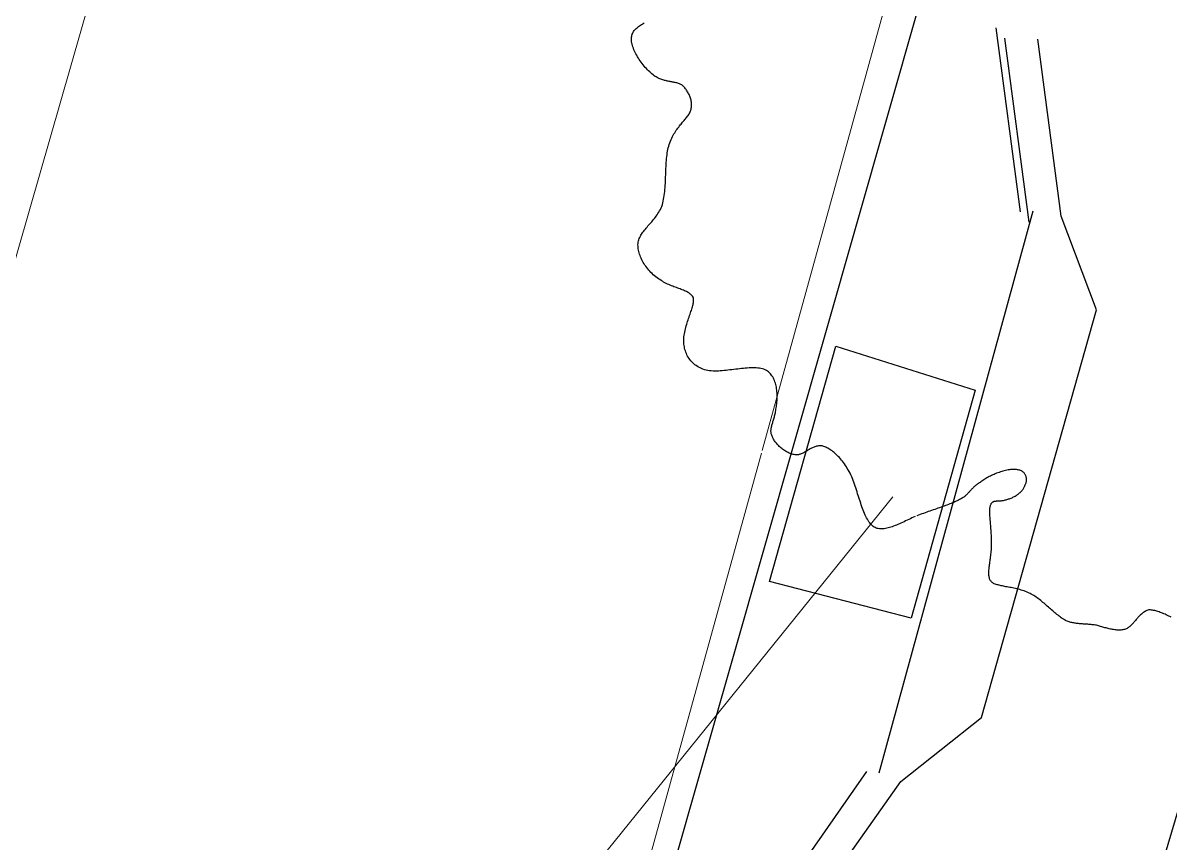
# Model space of a CAD drawing. Header units: metres. Extents: x 507649 to 508899, y 6966965 to 6967377.
# Drawn here: x 507936.905 to 507941.61, y 6967152.742 to 6967156.104 of the extents above; entities that cross this region are included whole.
import ezdxf

# ---------------------------------------------------------------- set-up
doc = ezdxf.new("R2010")
doc.units = ezdxf.units.M
doc.layers.add('A-FLOR', color=252, linetype='Continuous', lineweight=5)
doc.layers.add('D_UG_PIPES', color=252, linetype='EXIST_SWD', lineweight=0)
for name, color, linetype in [('C_TEXT_2.5', 7, 'Continuous'), ('mga2020DR_GRATE', 252, 'Continuous'), ('mga2020ROAD_KERB_BACK', 252, 'Continuous'), ('mga2020ROAD_KERB_INVERT', 252, 'Continuous'), ('mga2020ROAD_KERB_LIP', 252, 'Continuous'), ('mga2020ROAD_KERB_TOP', 252, 'Continuous'), ('mga2020STR_SURFACES', 252, 'Continuous'), ('mga2020VEG_TREE', 252, 'Continuous'), ('ROAD_KERB_INVERT', 252, 'Continuous')]:
    doc.layers.add(name, color=color, linetype=linetype)
doc.styles.get("Standard").update_dxf_attribs({"font": 'ARIALN.TTF'})
doc.linetypes.add('EXIST_SWD', pattern='A,5,-2.5,5,-2,["SWD",Standard,S=2.5,R=0,X=0,Y=-1.25],-8,5,-2.5,5,-2.5', length=37.5)

# ---------------------------------------------------------------- blocks, each defined once
blk = doc.blocks.new('BAC V TREE')
for p, q in [((-15.0315, 0.896), (-15.0102, 0.9135)), ((-15.0102, 0.9135), (-14.9879, 0.9305)), ((-14.9879, 0.9305), (-14.9648, 0.9469)), ((-14.9648, 0.9469), (-14.9409, 0.963)), ((-14.9409, 0.963), (-14.9162, 0.9786)), ((-14.9162, 0.9786), (-14.891, 0.994)), ((-14.891, 0.994), (-14.8653, 1.0092)), ((-14.8653, 1.0092), (-14.8391, 1.0242)), ((-15.1804, 0.5879), (-15.1797, 0.6177)), ((-15.1797, 0.6177), (-15.1767, 0.6462)), ((-15.1767, 0.6462), (-15.1719, 0.6745)), ((-15.1719, 0.6745), (-15.1651, 0.7015)), ((-15.1651, 0.7015), (-15.1565, 0.7272)), ((-15.1565, 0.7272), (-15.1461, 0.7517)), ((-15.1461, 0.7517), (-15.1341, 0.7752)), ((-15.1341, 0.7752), (-15.1204, 0.7975)), ((-15.1204, 0.7975), (-15.1053, 0.8189)), ((-15.1053, 0.8189), (-15.0887, 0.8394)), ((-15.0887, 0.8394), (-15.0708, 0.859)), ((-15.0708, 0.859), (-15.0517, 0.8779)), ((-15.0517, 0.8779), (-15.0315, 0.896)), ((-15.1789, 0.557), (-15.1804, 0.5879)), ((-15.1752, 0.525), (-15.1789, 0.557)), ((-15.1695, 0.4921), (-15.1752, 0.525)), ((-15.1618, 0.4584), (-15.1695, 0.4921)), ((-15.1522, 0.4239), (-15.1618, 0.4584)), ((-15.1408, 0.3888), (-15.1522, 0.4239)), ((-15.1277, 0.3531), (-15.1408, 0.3888)), ((-15.113, 0.3169), (-15.1277, 0.3531)), ((-15.0968, 0.2804), (-15.113, 0.3169)), ((-15.0791, 0.2437), (-15.0968, 0.2804)), ((-15.06, 0.2068), (-15.0791, 0.2437)), ((-15.0397, 0.1699), (-15.06, 0.2068)), ((-15.0181, 0.133), (-15.0397, 0.1699)), ((-14.9955, 0.0962), (-15.0181, 0.133)), ((-14.9718, 0.0598), (-14.9955, 0.0962)), ((-14.9472, 0.0236), (-14.9718, 0.0598)), ((-14.9217, -0.0121), (-14.9472, 0.0236)), ((-14.8954, -0.0472), (-14.9217, -0.0121)), ((-14.8685, -0.0817), (-14.8954, -0.0472)), ((-14.841, -0.1154), (-14.8685, -0.0817)), ((-14.8129, -0.1483), (-14.841, -0.1154)), ((-14.7845, -0.1802), (-14.8129, -0.1483)), ((-14.7557, -0.2111), (-14.7845, -0.1802)), ((-14.7266, -0.2408), (-14.7557, -0.2111)), ((-14.6974, -0.2693), (-14.7266, -0.2408)), ((-14.6681, -0.2964), (-14.6974, -0.2693)), ((-14.6388, -0.3221), (-14.6681, -0.2964)), ((-14.6096, -0.3463), (-14.6388, -0.3221)), ((-14.5805, -0.3687), (-14.6096, -0.3463)), ((-14.5544, -0.3862), (-14.5805, -0.3687)), ((-14.5284, -0.4022), (-14.5544, -0.3862)), ((-14.5027, -0.4168), (-14.5284, -0.4022)), ((-14.4771, -0.4301), (-14.5027, -0.4168)), ((-14.4518, -0.4421), (-14.4771, -0.4301)), ((-14.4266, -0.453), (-14.4518, -0.4421)), ((-14.4016, -0.4629), (-14.4266, -0.453)), ((-14.3768, -0.4718), (-14.4016, -0.4629)), ((-14.3521, -0.4799), (-14.3768, -0.4718)), ((-14.3277, -0.4871), (-14.3521, -0.4799)), ((-14.3034, -0.4937), (-14.3277, -0.4871)), ((-14.2793, -0.4996), (-14.3034, -0.4937)), ((-14.2553, -0.505), (-14.2793, -0.4996)), ((-14.2316, -0.51), (-14.2553, -0.505)), ((-14.2079, -0.5146), (-14.2316, -0.51)), ((-14.1845, -0.5189), (-14.2079, -0.5146)), ((-14.1612, -0.5231), (-14.1845, -0.5189)), ((-14.138, -0.5271), (-14.1612, -0.5231)), ((-14.115, -0.5312), (-14.138, -0.5271)), ((-14.0922, -0.5353), (-14.115, -0.5312)), ((-14.0695, -0.5396), (-14.0922, -0.5353)), ((-14.0469, -0.5441), (-14.0695, -0.5396)), ((-14.0244, -0.549), (-14.0469, -0.5441)), ((-14.0021, -0.5543), (-14.0244, -0.549)), ((-13.98, -0.5601), (-14.0021, -0.5543)), ((-13.9579, -0.5665), (-13.98, -0.5601)), ((-13.936, -0.5735), (-13.9579, -0.5665)), ((-13.9142, -0.5814), (-13.936, -0.5735)), ((-13.8925, -0.5901), (-13.9142, -0.5814)), ((-13.871, -0.5997), (-13.8925, -0.5901)), ((-13.8495, -0.6104), (-13.871, -0.5997)), ((-13.8331, -0.6251), (-13.8495, -0.6104)), ((-13.8167, -0.6408), (-13.8331, -0.6251)), ((-13.8005, -0.6574), (-13.8167, -0.6408)), ((-13.7845, -0.6749), (-13.8005, -0.6574)), ((-13.7688, -0.6932), (-13.7845, -0.6749)), ((-13.7534, -0.7122), (-13.7688, -0.6932)), ((-13.7383, -0.7321), (-13.7534, -0.7122)), ((-13.7237, -0.7526), (-13.7383, -0.7321)), ((-13.7096, -0.7738), (-13.7237, -0.7526)), ((-13.696, -0.7956), (-13.7096, -0.7738)), ((-13.6831, -0.818), (-13.696, -0.7956)), ((-13.6707, -0.841), (-13.6831, -0.818)), ((-13.6591, -0.8644), (-13.6707, -0.841)), ((-13.6482, -0.8883), (-13.6591, -0.8644)), ((-13.6381, -0.9126), (-13.6482, -0.8883)), ((-13.6288, -0.9373), (-13.6381, -0.9126)), ((-13.6205, -0.9623), (-13.6288, -0.9373)), ((-13.6131, -0.9877), (-13.6205, -0.9623)), ((-13.6068, -1.0133), (-13.6131, -0.9877)), ((-13.6015, -1.0391), (-13.6068, -1.0133)), ((-13.5974, -1.065), (-13.6015, -1.0391)), ((-13.5992, -1.2222), (-13.5954, -1.196)), ((-13.5944, -1.0911), (-13.5974, -1.065)), ((-13.5954, -1.196), (-13.5931, -1.1698)), ((-13.5927, -1.1173), (-13.5944, -1.0911)), ((-13.5931, -1.1698), (-13.5922, -1.1436)), ((-13.5922, -1.1436), (-13.5927, -1.1173)), ((-13.7689, -1.5251), (-13.7503, -1.5026)), ((-13.7503, -1.5026), (-13.7323, -1.4803)), ((-13.7323, -1.4803), (-13.715, -1.4583)), ((-13.715, -1.4583), (-13.6985, -1.4363)), ((-13.6985, -1.4363), (-13.6828, -1.4143)), ((-13.6828, -1.4143), (-13.668, -1.3923)), ((-13.668, -1.3923), (-13.6541, -1.3701)), ((-13.6541, -1.3701), (-13.6413, -1.3478)), ((-13.6413, -1.3478), (-13.6296, -1.3252)), ((-13.6296, -1.3252), (-13.6196, -1.2997)), ((-13.6196, -1.2997), (-13.6112, -1.2741)), ((-13.6112, -1.2741), (-13.6044, -1.2482)), ((-13.6044, -1.2482), (-13.5992, -1.2222)), ((-14.0155, -1.8393), (-13.9948, -1.8084)), ((-13.9948, -1.8084), (-13.9739, -1.7786)), ((-13.9739, -1.7786), (-13.9529, -1.7498)), ((-13.9529, -1.7498), (-13.9318, -1.722)), ((-13.9318, -1.722), (-13.9107, -1.695)), ((-13.9107, -1.695), (-13.8897, -1.6689)), ((-13.8897, -1.6689), (-13.8688, -1.6435)), ((-13.8688, -1.6435), (-13.8481, -1.6188)), ((-13.8481, -1.6188), (-13.8277, -1.5946)), ((-13.8277, -1.5946), (-13.8077, -1.571)), ((-13.8077, -1.571), (-13.788, -1.5478)), ((-13.788, -1.5478), (-13.7689, -1.5251)), ((-14.1654, -2.1348), (-14.1489, -2.0925)), ((-14.1489, -2.0925), (-14.1315, -2.0519)), ((-14.1315, -2.0519), (-14.1135, -2.0129)), ((-14.1135, -2.0129), (-14.0949, -1.9754)), ((-14.0949, -1.9754), (-14.0757, -1.9394)), ((-14.0757, -1.9394), (-14.056, -1.9047)), ((-14.056, -1.9047), (-14.0359, -1.8714)), ((-14.0359, -1.8714), (-14.0155, -1.8393)), ((-14.2403, -2.4519), (-14.2336, -2.4036)), ((-14.2336, -2.4036), (-14.2259, -2.3566)), ((-14.2259, -2.3566), (-14.2172, -2.3111)), ((-14.2172, -2.3111), (-14.2072, -2.2671)), ((-14.2072, -2.2671), (-14.1961, -2.2248)), ((-14.1961, -2.2248), (-14.1812, -2.1789)), ((-14.1812, -2.1789), (-14.1654, -2.1348)), ((-14.2651, -2.7631), (-14.2623, -2.7092)), ((-14.2623, -2.7092), (-14.2591, -2.656)), ((-14.2591, -2.656), (-14.2554, -2.6035)), ((-14.2554, -2.6035), (-14.2511, -2.5519)), ((-14.2511, -2.5519), (-14.2461, -2.5013)), ((-14.2461, -2.5013), (-14.2403, -2.4519)), ((-14.276, -3.0388), (-14.2739, -2.9832)), ((-14.2739, -2.9832), (-14.2718, -2.9277)), ((-14.2718, -2.9277), (-14.2698, -2.8725)), ((-14.2698, -2.8725), (-14.2675, -2.8175)), ((-14.2675, -2.8175), (-14.2651, -2.7631)), ((-14.2949, -3.3689), (-14.2905, -3.3149)), ((-14.2905, -3.3149), (-14.2867, -3.2603)), ((-14.2867, -3.2603), (-14.2835, -3.2052)), ((-14.2835, -3.2052), (-14.2807, -3.1499)), ((-14.2807, -3.1499), (-14.2782, -3.0944)), ((-14.2782, -3.0944), (-14.276, -3.0388)), ((-14.3391, -3.6761), (-14.3291, -3.6275)), ((-14.3291, -3.6275), (-14.3203, -3.5777)), ((-14.3203, -3.5777), (-14.3126, -3.5269)), ((-14.3126, -3.5269), (-14.3058, -3.475)), ((-14.3058, -3.475), (-14.2999, -3.4223)), ((-14.2999, -3.4223), (-14.2949, -3.3689)), ((-14.4561, -3.9677), (-14.435, -3.9313)), ((-14.435, -3.9313), (-14.4147, -3.8936)), ((-14.4147, -3.8936), (-14.3954, -3.8545)), ((-14.3954, -3.8545), (-14.3771, -3.8138)), ((-14.3771, -3.8138), (-14.363, -3.7694)), ((-14.363, -3.7694), (-14.3504, -3.7235)), ((-14.3504, -3.7235), (-14.3391, -3.6761)), ((-14.6692, -4.2498), (-14.6446, -4.2215)), ((-14.6446, -4.2215), (-14.6201, -4.1926)), ((-14.6201, -4.1926), (-14.5956, -4.1631)), ((-14.5956, -4.1631), (-14.5713, -4.1329)), ((-14.5713, -4.1329), (-14.5474, -4.1018)), ((-14.5474, -4.1018), (-14.5237, -4.0698)), ((-14.5237, -4.0698), (-14.5006, -4.0369)), ((-14.5006, -4.0369), (-14.478, -4.0029)), ((-14.478, -4.0029), (-14.4561, -3.9677)), ((-14.9113, -4.5475), (-14.8931, -4.52)), ((-14.8931, -4.52), (-14.8739, -4.4927)), ((-14.8739, -4.4927), (-14.8537, -4.4658)), ((-14.8537, -4.4658), (-14.8327, -4.439)), ((-14.8327, -4.439), (-14.8109, -4.4123)), ((-14.8109, -4.4123), (-14.7884, -4.3857)), ((-14.7884, -4.3857), (-14.7653, -4.359)), ((-14.7653, -4.359), (-14.7418, -4.3321)), ((-14.7418, -4.3321), (-14.7178, -4.305)), ((-14.7178, -4.305), (-14.6936, -4.2776)), ((-14.6936, -4.2776), (-14.6692, -4.2498)), ((-15.0057, -4.8259), (-15.0041, -4.7915)), ((-15.0054, -4.8608), (-15.0057, -4.8259)), ((-15.0041, -4.7915), (-15.0005, -4.7575)), ((-15.0005, -4.7575), (-14.9925, -4.7251)), ((-14.9925, -4.7251), (-14.9827, -4.6937)), ((-14.9827, -4.6937), (-14.9713, -4.6631)), ((-14.9713, -4.6631), (-14.9584, -4.6332)), ((-14.9584, -4.6332), (-14.944, -4.6041)), ((-14.944, -4.6041), (-14.9283, -4.5756)), ((-14.9283, -4.5756), (-14.9113, -4.5475)), ((-15.0031, -4.896), (-15.0054, -4.8608)), ((-14.9991, -4.9316), (-15.0031, -4.896)), ((-14.9932, -4.9674), (-14.9991, -4.9316)), ((-14.9856, -5.0034), (-14.9932, -4.9674)), ((-14.9763, -5.0396), (-14.9856, -5.0034)), ((-14.9653, -5.0758), (-14.9763, -5.0396)), ((-14.9528, -5.1121), (-14.9653, -5.0758)), ((-14.9386, -5.1483), (-14.9528, -5.1121)), ((-14.923, -5.1844), (-14.9386, -5.1483)), ((-14.9058, -5.2203), (-14.923, -5.1844)), ((-14.8873, -5.256), (-14.9058, -5.2203)), ((-14.8673, -5.2914), (-14.8873, -5.256)), ((-14.846, -5.3265), (-14.8673, -5.2914)), ((-14.8235, -5.3611), (-14.846, -5.3265)), ((-14.7996, -5.3953), (-14.8235, -5.3611)), ((-14.7746, -5.429), (-14.7996, -5.3953)), ((-14.7484, -5.4621), (-14.7746, -5.429)), ((-14.7211, -5.4945), (-14.7484, -5.4621)), ((-14.6928, -5.5262), (-14.7211, -5.4945)), ((-14.6634, -5.5571), (-14.6928, -5.5262)), ((-14.6331, -5.5873), (-14.6634, -5.5571)), ((-14.6018, -5.6165), (-14.6331, -5.5873)), ((-14.5696, -5.6447), (-14.6018, -5.6165)), ((-14.5366, -5.672), (-14.5696, -5.6447)), ((-14.5029, -5.6982), (-14.5366, -5.672)), ((-14.4683, -5.7232), (-14.5029, -5.6982)), ((-14.4331, -5.7471), (-14.4683, -5.7232)), ((-14.3972, -5.7697), (-14.4331, -5.7471)), ((-14.3636, -5.7907), (-14.3972, -5.7697)), ((-14.3297, -5.8105), (-14.3636, -5.7907)), ((-14.2956, -5.8292), (-14.3297, -5.8105)), ((-14.2614, -5.8467), (-14.2956, -5.8292)), ((-14.2271, -5.8632), (-14.2614, -5.8467)), ((-14.1929, -5.8788), (-14.2271, -5.8632)), ((-14.1587, -5.8936), (-14.1929, -5.8788)), ((-14.1246, -5.9076), (-14.1587, -5.8936)), ((-14.0908, -5.921), (-14.1246, -5.9076)), ((-14.0572, -5.9338), (-14.0908, -5.921)), ((-14.024, -5.9461), (-14.0572, -5.9338)), ((-13.9913, -5.958), (-14.024, -5.9461)), ((-13.959, -5.9696), (-13.9913, -5.958)), ((-13.9273, -5.981), (-13.959, -5.9696)), ((-13.8962, -5.9923), (-13.9273, -5.981)), ((-13.8659, -6.0035), (-13.8962, -5.9923)), ((-13.8363, -6.0148), (-13.8659, -6.0035)), ((-13.8075, -6.0262), (-13.8363, -6.0148)), ((-13.7797, -6.0378), (-13.8075, -6.0262)), ((-13.7529, -6.0497), (-13.7797, -6.0378)), ((-13.7271, -6.0621), (-13.7529, -6.0497)), ((-13.7025, -6.0749), (-13.7271, -6.0621)), ((-13.679, -6.0882), (-13.7025, -6.0749)), ((-13.6569, -6.1023), (-13.679, -6.0882)), ((-13.636, -6.117), (-13.6569, -6.1023)), ((-13.6166, -6.1326), (-13.636, -6.117)), ((-13.5986, -6.1492), (-13.6166, -6.1326)), ((-13.5822, -6.1667), (-13.5986, -6.1492)), ((-13.5674, -6.1854), (-13.5822, -6.1667)), ((-13.5543, -6.2052), (-13.5674, -6.1854)), ((-13.543, -6.2263), (-13.5543, -6.2052)), ((-13.5466, -6.3733), (-13.5421, -6.3461)), ((-13.5393, -6.2479), (-13.543, -6.2263)), ((-13.5421, -6.3461), (-13.539, -6.3199)), ((-13.5375, -6.2708), (-13.5393, -6.2479)), ((-13.539, -6.3199), (-13.5375, -6.2948)), ((-13.5375, -6.2948), (-13.5375, -6.2708)), ((-13.6327, -6.6602), (-13.6204, -6.625)), ((-13.6204, -6.625), (-13.6085, -6.5905)), ((-13.6085, -6.5905), (-13.5972, -6.5568)), ((-13.5972, -6.5568), (-13.5865, -6.524)), ((-13.5865, -6.524), (-13.5766, -6.492)), ((-13.5766, -6.492), (-13.5675, -6.4609)), ((-13.5675, -6.4609), (-13.5595, -6.4307)), ((-13.5595, -6.4307), (-13.5525, -6.4015)), ((-13.5525, -6.4015), (-13.5466, -6.3733)), ((-13.7332, -6.9654), (-13.7214, -6.9252)), ((-13.7214, -6.9252), (-13.7092, -6.8856)), ((-13.7092, -6.8856), (-13.6967, -6.8465)), ((-13.6967, -6.8465), (-13.6839, -6.808)), ((-13.6839, -6.808), (-13.671, -6.77)), ((-13.671, -6.77), (-13.6581, -6.7327)), ((-13.6581, -6.7327), (-13.6453, -6.6961)), ((-13.6453, -6.6961), (-13.6327, -6.6602)), ((-13.7981, -7.3006), (-13.7938, -7.2576)), ((-13.7938, -7.2576), (-13.7883, -7.2149)), ((-13.7883, -7.2149), (-13.7815, -7.1724)), ((-13.7815, -7.1724), (-13.7736, -7.1303)), ((-13.7736, -7.1303), (-13.7647, -7.0884)), ((-13.7647, -7.0884), (-13.755, -7.047)), ((-13.755, -7.047), (-13.7444, -7.006)), ((-13.7444, -7.006), (-13.7332, -6.9654)), ((-13.7992, -7.3372), (-13.7981, -7.3006)), ((-13.7989, -7.3739), (-13.7992, -7.3372)), ((-13.7971, -7.4106), (-13.7989, -7.3739)), ((-13.7938, -7.4472), (-13.7971, -7.4106)), ((-13.789, -7.4836), (-13.7938, -7.4472)), ((-13.7827, -7.5199), (-13.789, -7.4836)), ((-13.775, -7.5558), (-13.7827, -7.5199)), ((-13.7657, -7.5914), (-13.775, -7.5558)), ((-13.7549, -7.6266), (-13.7657, -7.5914)), ((-13.7426, -7.6613), (-13.7549, -7.6266)), ((-13.7287, -7.6954), (-13.7426, -7.6613)), ((-13.7133, -7.7289), (-13.7287, -7.6954)), ((-13.6964, -7.7617), (-13.7133, -7.7289)), ((-13.6778, -7.7937), (-13.6964, -7.7617)), ((-13.6578, -7.8249), (-13.6778, -7.7937)), ((-13.6361, -7.8552), (-13.6578, -7.8249)), ((-13.6129, -7.8844), (-13.6361, -7.8552)), ((-13.588, -7.9127), (-13.6129, -7.8844)), ((-13.5616, -7.9398), (-13.588, -7.9127)), ((-13.5336, -7.9657), (-13.5616, -7.9398)), ((-13.5039, -7.9903), (-13.5336, -7.9657)), ((-13.4727, -8.0136), (-13.5039, -7.9903)), ((-13.4398, -8.0355), (-13.4727, -8.0136)), ((-13.4052, -8.0559), (-13.4398, -8.0355)), ((-13.369, -8.0748), (-13.4052, -8.0559)), ((-13.3312, -8.0921), (-13.369, -8.0748)), ((-13.2917, -8.1077), (-13.3312, -8.0921)), ((-13.2505, -8.1215), (-13.2917, -8.1077)), ((-13.2077, -8.1335), (-13.2505, -8.1215)), ((-13.1631, -8.1437), (-13.2077, -8.1335)), ((-13.1169, -8.1518), (-13.1631, -8.1437)), ((-13.0722, -8.1558), (-13.1169, -8.1518)), ((-13.0263, -8.1582), (-13.0722, -8.1558)), ((-12.9796, -8.1591), (-13.0263, -8.1582)), ((-12.9319, -8.1587), (-12.9796, -8.1591)), ((-12.8835, -8.157), (-12.9319, -8.1587)), ((-12.8344, -8.1544), (-12.8835, -8.157)), ((-12.7846, -8.1507), (-12.8344, -8.1544)), ((-12.7344, -8.1463), (-12.7846, -8.1507)), ((-12.6837, -8.1412), (-12.7344, -8.1463)), ((-12.6327, -8.1356), (-12.6837, -8.1412)), ((-12.5815, -8.1295), (-12.6327, -8.1356)), ((-12.5301, -8.1232), (-12.5815, -8.1295)), ((-12.4787, -8.1167), (-12.5301, -8.1232)), ((-12.4272, -8.1102), (-12.4787, -8.1167)), ((-12.376, -8.1038), (-12.4272, -8.1102)), ((-12.3249, -8.0977), (-12.376, -8.1038)), ((-12.2741, -8.0919), (-12.3249, -8.0977)), ((-12.2238, -8.0867), (-12.2741, -8.0919)), ((-12.1739, -8.0821), (-12.2238, -8.0867)), ((-12.1246, -8.0783), (-12.1739, -8.0821)), ((-12.076, -8.0754), (-12.1246, -8.0783)), ((-12.0281, -8.0735), (-12.076, -8.0754)), ((-11.9811, -8.0728), (-12.0281, -8.0735)), ((-11.9351, -8.0734), (-11.9811, -8.0728)), ((-11.89, -8.0754), (-11.9351, -8.0734)), ((-11.8461, -8.079), (-11.89, -8.0754)), ((-11.8034, -8.0843), (-11.8461, -8.079)), ((-11.7621, -8.0915), (-11.8034, -8.0843)), ((-11.7221, -8.1006), (-11.7621, -8.0915)), ((-11.6836, -8.1118), (-11.7221, -8.1006)), ((-11.6467, -8.1252), (-11.6836, -8.1118)), ((-11.6164, -8.1417), (-11.6467, -8.1252)), ((-11.5878, -8.1603), (-11.6164, -8.1417)), ((-11.561, -8.1809), (-11.5878, -8.1603)), ((-11.5359, -8.2034), (-11.561, -8.1809)), ((-11.5125, -8.2276), (-11.5359, -8.2034)), ((-11.4907, -8.2536), (-11.5125, -8.2276)), ((-11.4705, -8.2811), (-11.4907, -8.2536)), ((-11.4519, -8.3101), (-11.4705, -8.2811)), ((-11.4348, -8.3406), (-11.4519, -8.3101)), ((-11.4191, -8.3723), (-11.4348, -8.3406)), ((-11.4049, -8.4052), (-11.4191, -8.3723)), ((-11.3921, -8.4393), (-11.4049, -8.4052)), ((-11.3807, -8.4743), (-11.3921, -8.4393)), ((-11.3706, -8.5103), (-11.3807, -8.4743)), ((-11.3618, -8.547), (-11.3706, -8.5103)), ((-11.3542, -8.5845), (-11.3618, -8.547)), ((-11.3479, -8.6226), (-11.3542, -8.5845)), ((-11.3427, -8.6613), (-11.3479, -8.6226)), ((-11.3387, -8.7003), (-11.3427, -8.6613)), ((-11.3357, -8.7397), (-11.3387, -8.7003)), ((-11.3339, -8.7793), (-11.3357, -8.7397)), ((-11.3525, -9.0926), (-11.3472, -9.0547)), ((-11.3472, -9.0547), (-11.3427, -9.0162)), ((-11.3427, -9.0162), (-11.339, -8.9773)), ((-11.339, -8.9773), (-11.3362, -8.938)), ((-11.3362, -8.938), (-11.3342, -8.8985)), ((-11.3342, -8.8985), (-11.3331, -8.8588)), ((-11.333, -8.819), (-11.3339, -8.7793)), ((-11.3331, -8.8588), (-11.333, -8.819)), ((-11.415, -9.3948), (-11.4075, -9.369)), ((-11.4075, -9.369), (-11.4002, -9.3425)), ((-11.4002, -9.3425), (-11.3932, -9.3152)), ((-11.3932, -9.3152), (-11.3866, -9.2872)), ((-11.3866, -9.2872), (-11.3803, -9.2584)), ((-11.3803, -9.2584), (-11.3746, -9.2286)), ((-11.3746, -9.2286), (-11.3695, -9.198)), ((-11.3695, -9.198), (-11.365, -9.1664)), ((-11.365, -9.1664), (-11.3584, -9.1299)), ((-11.3584, -9.1299), (-11.3525, -9.0926)), ((-11.4942, -9.6867), (-11.4914, -9.666)), ((-11.4914, -9.666), (-11.4877, -9.6452)), ((-11.4877, -9.6452), (-11.4833, -9.6242)), ((-11.4833, -9.6242), (-11.4782, -9.603)), ((-11.4782, -9.603), (-11.4725, -9.5815)), ((-11.4725, -9.5815), (-11.4663, -9.5597)), ((-11.4663, -9.5597), (-11.4596, -9.5376)), ((-11.4596, -9.5376), (-11.4526, -9.515)), ((-11.4526, -9.515), (-11.4453, -9.492)), ((-11.4453, -9.492), (-11.4378, -9.4686)), ((-11.4378, -9.4686), (-11.4302, -9.4446)), ((-11.4302, -9.4446), (-11.4226, -9.42)), ((-11.4226, -9.42), (-11.415, -9.3948)), ((-11.4971, -9.7277), (-11.4962, -9.7072)), ((-11.497, -9.7482), (-11.4971, -9.7277)), ((-11.4958, -9.7687), (-11.497, -9.7482)), ((-11.4962, -9.7072), (-11.4942, -9.6867)), ((-11.4933, -9.7893), (-11.4958, -9.7687)), ((-11.4895, -9.81), (-11.4933, -9.7893)), ((-11.4844, -9.8309), (-11.4895, -9.81)), ((-11.4778, -9.8519), (-11.4844, -9.8309)), ((-11.4696, -9.8732), (-11.4778, -9.8519)), ((-11.4598, -9.8948), (-11.4696, -9.8732)), ((-11.4511, -9.9151), (-11.4598, -9.8948)), ((-11.4411, -9.9358), (-11.4511, -9.9151)), ((-11.4297, -9.9567), (-11.4411, -9.9358)), ((-11.4171, -9.9778), (-11.4297, -9.9567)), ((-11.4034, -9.9989), (-11.4171, -9.9778)), ((-11.3885, -10.02), (-11.4034, -9.9989)), ((-11.3726, -10.0412), (-11.3885, -10.02)), ((-11.3557, -10.0622), (-11.3726, -10.0412)), ((-11.3378, -10.083), (-11.3557, -10.0622)), ((-11.319, -10.1036), (-11.3378, -10.083)), ((-11.2993, -10.124), (-11.319, -10.1036)), ((-11.2789, -10.1439), (-11.2993, -10.124)), ((-11.2577, -10.1634), (-11.2789, -10.1439)), ((-11.2358, -10.1825), (-11.2577, -10.1634)), ((-11.2133, -10.2009), (-11.2358, -10.1825)), ((-11.1903, -10.2188), (-11.2133, -10.2009)), ((-11.1667, -10.236), (-11.1903, -10.2188)), ((-11.1426, -10.2524), (-11.1667, -10.236)), ((-11.1182, -10.268), (-11.1426, -10.2524)), ((-11.0934, -10.2827), (-11.1182, -10.268)), ((-11.0682, -10.2965), (-11.0934, -10.2827)), ((-10.583, -10.2797), (-10.6021, -10.2907)), ((-10.5638, -10.2685), (-10.583, -10.2797)), ((-10.5444, -10.2571), (-10.5638, -10.2685)), ((-10.525, -10.2456), (-10.5444, -10.2571)), ((-10.5053, -10.2342), (-10.525, -10.2456)), ((-10.4855, -10.2228), (-10.5053, -10.2342)), ((-10.4654, -10.2117), (-10.4855, -10.2228)), ((-10.4451, -10.2008), (-10.4654, -10.2117)), ((-10.4245, -10.1903), (-10.4451, -10.2008)), ((-10.4036, -10.1802), (-10.4245, -10.1903)), ((-10.3824, -10.1708), (-10.4036, -10.1802)), ((-10.3609, -10.1619), (-10.3824, -10.1708)), ((-10.339, -10.1539), (-10.3609, -10.1619)), ((-10.3167, -10.1466), (-10.339, -10.1539)), ((-10.2941, -10.1403), (-10.3167, -10.1466)), ((-10.271, -10.135), (-10.2941, -10.1403)), ((-10.2474, -10.1308), (-10.271, -10.135)), ((-10.2233, -10.1278), (-10.2474, -10.1308)), ((-10.1988, -10.126), (-10.2233, -10.1278)), ((-10.1737, -10.1257), (-10.1988, -10.126)), ((-10.1497, -10.1312), (-10.1737, -10.1257)), ((-10.1251, -10.1381), (-10.1497, -10.1312)), ((-10.1, -10.1464), (-10.1251, -10.1381)), ((-10.0745, -10.1562), (-10.1, -10.1464)), ((-10.0486, -10.1674), (-10.0745, -10.1562)), ((-10.0223, -10.18), (-10.0486, -10.1674)), ((-9.9957, -10.194), (-10.0223, -10.18)), ((-9.9688, -10.2095), (-9.9957, -10.194)), ((-9.9416, -10.2264), (-9.9688, -10.2095)), ((-9.9142, -10.2446), (-9.9416, -10.2264)), ((-9.8867, -10.2643), (-9.9142, -10.2446)), ((-9.8591, -10.2853), (-9.8867, -10.2643)), ((-9.8313, -10.3078), (-9.8591, -10.2853)), ((-11.0429, -10.3092), (-11.0682, -10.2965)), ((-11.0173, -10.3209), (-11.0429, -10.3092)), ((-10.9916, -10.3314), (-11.0173, -10.3209)), ((-10.9658, -10.3408), (-10.9916, -10.3314)), ((-10.94, -10.3489), (-10.9658, -10.3408)), ((-10.9142, -10.3556), (-10.94, -10.3489)), ((-10.8885, -10.3609), (-10.9142, -10.3556)), ((-10.8629, -10.3648), (-10.8885, -10.3609)), ((-10.8376, -10.3671), (-10.8629, -10.3648)), ((-10.8124, -10.3679), (-10.8376, -10.3671)), ((-10.7929, -10.3658), (-10.8124, -10.3679)), ((-10.7735, -10.3625), (-10.7929, -10.3658)), ((-10.7542, -10.358), (-10.7735, -10.3625)), ((-10.735, -10.3524), (-10.7542, -10.358)), ((-10.716, -10.3458), (-10.735, -10.3524)), ((-10.697, -10.3384), (-10.716, -10.3458)), ((-10.678, -10.3301), (-10.697, -10.3384)), ((-10.6591, -10.3211), (-10.678, -10.3301)), ((-10.6401, -10.3114), (-10.6591, -10.3211)), ((-10.6211, -10.3013), (-10.6401, -10.3114)), ((-10.6021, -10.2907), (-10.6211, -10.3013)), ((-9.8036, -10.3316), (-9.8313, -10.3078)), ((-9.7758, -10.3568), (-9.8036, -10.3316)), ((-9.7481, -10.3834), (-9.7758, -10.3568)), ((-9.7205, -10.4114), (-9.7481, -10.3834)), ((-9.693, -10.4407), (-9.7205, -10.4114)), ((-9.6656, -10.4714), (-9.693, -10.4407)), ((-9.6385, -10.5034), (-9.6656, -10.4714)), ((-9.6117, -10.5369), (-9.6385, -10.5034)), ((-9.5851, -10.5716), (-9.6117, -10.5369)), ((-9.5589, -10.6077), (-9.5851, -10.5716)), ((-9.533, -10.6452), (-9.5589, -10.6077)), ((-9.5076, -10.684), (-9.533, -10.6452)), ((-9.4827, -10.7241), (-9.5076, -10.684)), ((-9.4582, -10.7655), (-9.4827, -10.7241)), ((-9.4343, -10.8083), (-9.4582, -10.7655)), ((-9.411, -10.8524), (-9.4343, -10.8083)), ((-9.3883, -10.8978), (-9.411, -10.8524)), ((-5.6128, -10.8814), (-5.6455, -10.896)), ((-5.5796, -10.8673), (-5.6128, -10.8814)), ((-5.5461, -10.8538), (-5.5796, -10.8673)), ((-5.5123, -10.8409), (-5.5461, -10.8538)), ((-5.4783, -10.8286), (-5.5123, -10.8409)), ((-5.4441, -10.8172), (-5.4783, -10.8286)), ((-5.4099, -10.8064), (-5.4441, -10.8172)), ((-5.3757, -10.7966), (-5.4099, -10.8064)), ((-5.3416, -10.7876), (-5.3757, -10.7966)), ((-5.3076, -10.7795), (-5.3416, -10.7876)), ((-5.2738, -10.7724), (-5.3076, -10.7795)), ((-5.2404, -10.7663), (-5.2738, -10.7724)), ((-5.2073, -10.7614), (-5.2404, -10.7663)), ((-5.1747, -10.7576), (-5.2073, -10.7614)), ((-5.1426, -10.7549), (-5.1747, -10.7576)), ((-5.1111, -10.7535), (-5.1426, -10.7549)), ((-5.0802, -10.7535), (-5.1111, -10.7535)), ((-5.0501, -10.7547), (-5.0802, -10.7535)), ((-5.0208, -10.7574), (-5.0501, -10.7547)), ((-4.9962, -10.7595), (-5.0208, -10.7574)), ((-4.9728, -10.7629), (-4.9962, -10.7595)), ((-4.9506, -10.7677), (-4.9728, -10.7629)), ((-4.9297, -10.7736), (-4.9506, -10.7677)), ((-4.91, -10.7807), (-4.9297, -10.7736)), ((-4.8915, -10.789), (-4.91, -10.7807)), ((-4.8742, -10.7983), (-4.8915, -10.789)), ((-4.8581, -10.8086), (-4.8742, -10.7983)), ((-4.8432, -10.8199), (-4.8581, -10.8086)), ((-4.8295, -10.8321), (-4.8432, -10.8199)), ((-4.8169, -10.8451), (-4.8295, -10.8321)), ((-4.8056, -10.859), (-4.8169, -10.8451)), ((-4.7954, -10.8735), (-4.8056, -10.859)), ((-4.7864, -10.8888), (-4.7954, -10.8735)), ((-4.7785, -10.9046), (-4.7864, -10.8888)), ((-9.3662, -10.9446), (-9.3883, -10.8978)), ((-9.3473, -10.9923), (-9.3662, -10.9446)), ((-9.3288, -11.0408), (-9.3473, -10.9923)), ((-9.3108, -11.09), (-9.3288, -11.0408)), ((-9.2933, -11.1397), (-9.3108, -11.09)), ((-9.2761, -11.1899), (-9.2933, -11.1397)), ((-9.2592, -11.2404), (-9.2761, -11.1899)), ((-6.1211, -11.1941), (-6.1371, -11.2083)), ((-6.1042, -11.1799), (-6.1211, -11.1941)), ((-6.0863, -11.1656), (-6.1042, -11.1799)), ((-6.0673, -11.1512), (-6.0863, -11.1656)), ((-6.0472, -11.1367), (-6.0673, -11.1512)), ((-6.0257, -11.1222), (-6.0472, -11.1367)), ((-6.0029, -11.1075), (-6.0257, -11.1222)), ((-5.9786, -11.0928), (-6.0029, -11.1075)), ((-5.9566, -11.076), (-5.9786, -11.0928)), ((-5.9334, -11.0591), (-5.9566, -11.076)), ((-5.9089, -11.0422), (-5.9334, -11.0591)), ((-5.8833, -11.0252), (-5.9089, -11.0422)), ((-5.8566, -11.0084), (-5.8833, -11.0252)), ((-5.8289, -10.9916), (-5.8566, -11.0084)), ((-5.8003, -10.975), (-5.8289, -10.9916)), ((-5.7708, -10.9585), (-5.8003, -10.975)), ((-5.7405, -10.9424), (-5.7708, -10.9585)), ((-5.7094, -10.9265), (-5.7405, -10.9424)), ((-5.6778, -10.911), (-5.7094, -10.9265)), ((-5.6455, -10.896), (-5.6778, -10.911)), ((-4.8069, -11.1996), (-4.7968, -11.1811)), ((-4.7968, -11.1811), (-4.7879, -11.1623)), ((-4.7879, -11.1623), (-4.78, -11.1434)), ((-4.78, -11.1434), (-4.7732, -11.1243)), ((-4.7718, -10.9211), (-4.7785, -10.9046)), ((-4.7732, -11.1243), (-4.7675, -11.1051)), ((-4.7663, -10.938), (-4.7718, -10.9211)), ((-4.7675, -11.1051), (-4.7628, -11.086)), ((-4.7619, -10.9555), (-4.7663, -10.938)), ((-4.7628, -11.086), (-4.7593, -11.0668)), ((-4.7586, -10.9733), (-4.7619, -10.9555)), ((-4.7593, -11.0668), (-4.757, -11.0477)), ((-4.7565, -10.9915), (-4.7586, -10.9733)), ((-4.757, -11.0477), (-4.7557, -11.0288)), ((-4.7555, -11.01), (-4.7565, -10.9915)), ((-4.7557, -11.0288), (-4.7555, -11.01)), ((-9.2426, -11.2911), (-9.2592, -11.2404)), ((-9.2263, -11.3418), (-9.2426, -11.2911)), ((-9.2101, -11.3926), (-9.2263, -11.3418)), ((-9.194, -11.4431), (-9.2101, -11.3926)), ((-9.178, -11.4934), (-9.194, -11.4431)), ((-9.1621, -11.5433), (-9.178, -11.4934)), ((-6.4296, -11.4931), (-6.4495, -11.5063)), ((-6.411, -11.4798), (-6.4296, -11.4931)), ((-6.3934, -11.4666), (-6.411, -11.4798)), ((-6.3767, -11.4533), (-6.3934, -11.4666)), ((-6.361, -11.44), (-6.3767, -11.4533)), ((-6.3461, -11.4267), (-6.361, -11.44)), ((-6.3318, -11.4133), (-6.3461, -11.4267)), ((-6.3181, -11.4), (-6.3318, -11.4133)), ((-6.305, -11.3866), (-6.3181, -11.4)), ((-6.2922, -11.3731), (-6.305, -11.3866)), ((-6.2798, -11.3597), (-6.2922, -11.3731)), ((-6.2676, -11.3462), (-6.2798, -11.3597)), ((-6.2555, -11.3326), (-6.2676, -11.3462)), ((-6.2435, -11.319), (-6.2555, -11.3326)), ((-6.2314, -11.3054), (-6.2435, -11.319)), ((-6.2191, -11.2917), (-6.2314, -11.3054)), ((-6.2066, -11.2779), (-6.2191, -11.2917)), ((-6.1938, -11.2641), (-6.2066, -11.2779)), ((-6.1805, -11.2503), (-6.1938, -11.2641)), ((-6.1667, -11.2363), (-6.1805, -11.2503)), ((-6.1522, -11.2223), (-6.1667, -11.2363)), ((-6.1371, -11.2083), (-6.1522, -11.2223)), ((-5.16, -11.506), (-5.1378, -11.4964)), ((-5.1378, -11.4964), (-5.1159, -11.4863)), ((-5.1159, -11.4863), (-5.0942, -11.4756)), ((-5.0942, -11.4756), (-5.0729, -11.4645)), ((-5.0729, -11.4645), (-5.0519, -11.4528)), ((-5.0519, -11.4528), (-5.0314, -11.4405)), ((-5.0314, -11.4405), (-5.0114, -11.4278)), ((-5.0114, -11.4278), (-4.9918, -11.4146)), ((-4.9918, -11.4146), (-4.9728, -11.4009)), ((-4.9728, -11.4009), (-4.9545, -11.3866)), ((-4.9545, -11.3866), (-4.9368, -11.3719)), ((-4.9368, -11.3719), (-4.9198, -11.3568)), ((-4.9198, -11.3568), (-4.9036, -11.3411)), ((-4.9036, -11.3411), (-4.8882, -11.325)), ((-4.8882, -11.325), (-4.8736, -11.3084)), ((-4.8736, -11.3084), (-4.8599, -11.2914)), ((-4.8599, -11.2914), (-4.8472, -11.2739)), ((-4.8472, -11.2739), (-4.8355, -11.256)), ((-4.8355, -11.256), (-4.8249, -11.2376)), ((-4.8249, -11.2376), (-4.8153, -11.2188)), ((-4.8153, -11.2188), (-4.8069, -11.1996)), ((-9.1461, -11.5927), (-9.1621, -11.5433)), ((-9.13, -11.6414), (-9.1461, -11.5927)), ((-9.1138, -11.6894), (-9.13, -11.6414)), ((-9.0975, -11.7365), (-9.1138, -11.6894)), ((-9.0809, -11.7826), (-9.0975, -11.7365)), ((-9.064, -11.8276), (-9.0809, -11.7826)), ((-7.1335, -11.7906), (-7.1753, -11.8053)), ((-7.092, -11.7761), (-7.1335, -11.7906)), ((-7.051, -11.7616), (-7.092, -11.7761)), ((-7.0105, -11.7472), (-7.051, -11.7616)), ((-6.9706, -11.7329), (-7.0105, -11.7472)), ((-6.9313, -11.7186), (-6.9706, -11.7329)), ((-6.8926, -11.7043), (-6.9313, -11.7186)), ((-6.8546, -11.6901), (-6.8926, -11.7043)), ((-6.8174, -11.676), (-6.8546, -11.6901)), ((-6.781, -11.6618), (-6.8174, -11.676)), ((-6.7453, -11.6477), (-6.781, -11.6618)), ((-6.7106, -11.6336), (-6.7453, -11.6477)), ((-6.6769, -11.6194), (-6.7106, -11.6336)), ((-6.6441, -11.6053), (-6.6769, -11.6194)), ((-6.6123, -11.5911), (-6.6441, -11.6053)), ((-6.5816, -11.5769), (-6.6123, -11.5911)), ((-6.552, -11.5626), (-6.5816, -11.5769)), ((-6.5236, -11.5483), (-6.552, -11.5626)), ((-6.4965, -11.534), (-6.5236, -11.5483)), ((-6.4706, -11.5195), (-6.4965, -11.534)), ((-6.4495, -11.5063), (-6.4706, -11.5195)), ((-5.7233, -11.8111), (-5.7219, -11.7874)), ((-5.7219, -11.7874), (-5.7198, -11.7651)), ((-5.7198, -11.7651), (-5.716, -11.7442)), ((-5.716, -11.7442), (-5.7118, -11.725)), ((-5.7118, -11.725), (-5.7072, -11.7074)), ((-5.7072, -11.7074), (-5.7022, -11.6914)), ((-5.7022, -11.6914), (-5.6968, -11.6768)), ((-5.6968, -11.6768), (-5.6909, -11.6637)), ((-5.6909, -11.6637), (-5.6846, -11.6518)), ((-5.6846, -11.6518), (-5.6779, -11.6413)), ((-5.6779, -11.6413), (-5.6707, -11.6319)), ((-5.6707, -11.6319), (-5.663, -11.6236)), ((-5.663, -11.6236), (-5.6549, -11.6163)), ((-5.6549, -11.6163), (-5.6463, -11.61)), ((-5.6463, -11.61), (-5.6372, -11.6045)), ((-5.6372, -11.6045), (-5.6276, -11.5999)), ((-5.6276, -11.5999), (-5.6176, -11.5959)), ((-5.6176, -11.5959), (-5.607, -11.5927)), ((-5.607, -11.5927), (-5.5959, -11.59)), ((-5.5959, -11.59), (-5.5843, -11.5878)), ((-5.5843, -11.5878), (-5.5722, -11.586)), ((-5.5722, -11.586), (-5.5596, -11.5846)), ((-5.5596, -11.5846), (-5.5464, -11.5835)), ((-5.5464, -11.5835), (-5.5327, -11.5826)), ((-5.5327, -11.5826), (-5.5184, -11.5818)), ((-5.5184, -11.5818), (-5.5036, -11.581)), ((-5.5036, -11.581), (-5.4882, -11.5803)), ((-5.4882, -11.5803), (-5.4723, -11.5794)), ((-5.4723, -11.5794), (-5.4557, -11.5784)), ((-5.4557, -11.5784), (-5.4386, -11.5771)), ((-5.4386, -11.5771), (-5.4209, -11.5755)), ((-5.4209, -11.5755), (-5.4026, -11.5735)), ((-5.4026, -11.5735), (-5.3836, -11.5711)), ((-5.3836, -11.5711), (-5.3618, -11.5672)), ((-5.3618, -11.5672), (-5.3398, -11.5627)), ((-5.3398, -11.5627), (-5.3175, -11.5576)), ((-5.3175, -11.5576), (-5.2951, -11.5519)), ((-5.2951, -11.5519), (-5.2725, -11.5457)), ((-5.2725, -11.5457), (-5.2499, -11.5389)), ((-5.2499, -11.5389), (-5.2273, -11.5315)), ((-5.2273, -11.5315), (-5.2048, -11.5236)), ((-5.2048, -11.5236), (-5.1823, -11.5151)), ((-5.1823, -11.5151), (-5.16, -11.506)), ((-9.0469, -11.8714), (-9.064, -11.8276)), ((-9.0293, -11.9138), (-9.0469, -11.8714)), ((-9.0113, -11.9547), (-9.0293, -11.9138)), ((-8.9929, -11.9941), (-9.0113, -11.9547)), ((-8.974, -12.0317), (-8.9929, -11.9941)), ((-8.9544, -12.0675), (-8.974, -12.0317)), ((-8.9343, -12.1014), (-8.9544, -12.0675)), ((-8.9135, -12.1331), (-8.9343, -12.1014)), ((-7.9043, -12.0913), (-7.9458, -12.1109)), ((-7.8625, -12.0714), (-7.9043, -12.0913)), ((-7.8204, -12.0514), (-7.8625, -12.0714)), ((-7.778, -12.0314), (-7.8204, -12.0514)), ((-7.7353, -12.0113), (-7.778, -12.0314)), ((-7.6924, -11.9914), (-7.7353, -12.0113)), ((-7.6061, -11.9587), (-7.6494, -11.9749)), ((-7.5627, -11.9427), (-7.6061, -11.9587)), ((-7.5193, -11.9268), (-7.5627, -11.9427)), ((-7.4759, -11.9111), (-7.5193, -11.9268)), ((-7.4325, -11.8956), (-7.4759, -11.9111)), ((-7.3891, -11.8802), (-7.4325, -11.8956)), ((-7.3459, -11.8649), (-7.3891, -11.8802)), ((-7.3029, -11.8498), (-7.3459, -11.8649)), ((-7.2601, -11.8349), (-7.3029, -11.8498)), ((-7.2175, -11.82), (-7.2601, -11.8349)), ((-7.1753, -11.8053), (-7.2175, -11.82)), ((-5.7242, -11.8631), (-5.7241, -11.8364)), ((-5.7237, -11.8912), (-5.7242, -11.8631)), ((-5.7241, -11.8364), (-5.7233, -11.8111)), ((-5.7228, -11.9206), (-5.7237, -11.8912)), ((-5.7214, -11.9512), (-5.7228, -11.9206)), ((-5.7195, -11.983), (-5.7214, -11.9512)), ((-5.7173, -12.016), (-5.7195, -11.983)), ((-5.7149, -12.05), (-5.7173, -12.016)), ((-5.7121, -12.0851), (-5.7149, -12.05)), ((-5.7092, -12.1211), (-5.7121, -12.0851)), ((-8.892, -12.1627), (-8.9135, -12.1331)), ((-8.8697, -12.19), (-8.892, -12.1627)), ((-8.8465, -12.2149), (-8.8697, -12.19)), ((-8.8226, -12.2372), (-8.8465, -12.2149)), ((-8.7977, -12.2568), (-8.8226, -12.2372)), ((-8.773, -12.2728), (-8.7977, -12.2568)), ((-8.7473, -12.2862), (-8.773, -12.2728)), ((-8.7207, -12.2972), (-8.7473, -12.2862)), ((-8.6932, -12.3058), (-8.7207, -12.2972)), ((-8.6648, -12.3123), (-8.6932, -12.3058)), ((-8.6354, -12.3166), (-8.6648, -12.3123)), ((-8.6053, -12.3188), (-8.6354, -12.3166)), ((-8.5743, -12.3191), (-8.6053, -12.3188)), ((-8.5425, -12.3175), (-8.5743, -12.3191)), ((-8.5099, -12.3141), (-8.5425, -12.3175)), ((-8.4765, -12.309), (-8.5099, -12.3141)), ((-8.4425, -12.3023), (-8.4765, -12.309)), ((-8.4078, -12.2942), (-8.4425, -12.3023)), ((-8.3723, -12.2845), (-8.4078, -12.2942)), ((-8.3363, -12.2736), (-8.3723, -12.2845)), ((-8.2996, -12.2614), (-8.3363, -12.2736)), ((-8.2623, -12.2481), (-8.2996, -12.2614)), ((-8.2244, -12.2337), (-8.2623, -12.2481)), ((-8.1861, -12.2183), (-8.2244, -12.2337)), ((-8.1472, -12.2021), (-8.1861, -12.2183)), ((-8.1078, -12.1851), (-8.1472, -12.2021)), ((-8.0679, -12.1674), (-8.1078, -12.1851)), ((-8.0276, -12.149), (-8.0679, -12.1674)), ((-7.9869, -12.1302), (-8.0276, -12.149)), ((-7.9458, -12.1109), (-7.9869, -12.1302)), ((-5.7061, -12.1581), (-5.7092, -12.1211)), ((-5.7029, -12.1958), (-5.7061, -12.1581)), ((-5.6997, -12.2344), (-5.7029, -12.1958)), ((-5.6965, -12.2737), (-5.6997, -12.2344)), ((-5.6933, -12.3137), (-5.6965, -12.2737)), ((-5.6903, -12.3543), (-5.6933, -12.3137)), ((-5.6874, -12.3955), (-5.6903, -12.3543)), ((-5.6848, -12.4372), (-5.6874, -12.3955)), ((-5.6824, -12.4793), (-5.6848, -12.4372)), ((-5.6804, -12.5218), (-5.6824, -12.4793)), ((-5.6787, -12.5647), (-5.6804, -12.5218)), ((-5.6774, -12.6078), (-5.6787, -12.5647)), ((-5.6767, -12.6511), (-5.6774, -12.6078)), ((-5.6768, -12.7383), (-5.6764, -12.6947)), ((-5.6764, -12.6947), (-5.6767, -12.6511)), ((-5.6975, -13.0255), (-5.6931, -12.9887)), ((-5.6931, -12.9887), (-5.689, -12.951)), ((-5.689, -12.951), (-5.6851, -12.9126)), ((-5.6851, -12.9126), (-5.6819, -12.8691)), ((-5.6819, -12.8691), (-5.6795, -12.8256)), ((-5.6795, -12.8256), (-5.6778, -12.7819)), ((-5.6778, -12.7819), (-5.6768, -12.7383)), ((-5.7371, -13.3202), (-5.7334, -13.2907)), ((-5.7334, -13.2907), (-5.7294, -13.2604)), ((-5.7294, -13.2604), (-5.7251, -13.2292)), ((-5.7251, -13.2292), (-5.7207, -13.1973)), ((-5.7207, -13.1973), (-5.7161, -13.1646)), ((-5.7161, -13.1646), (-5.7114, -13.131)), ((-5.7114, -13.131), (-5.7067, -13.0966)), ((-5.7067, -13.0966), (-5.702, -13.0615)), ((-5.702, -13.0615), (-5.6975, -13.0255)), ((-5.749, -13.4808), (-5.7485, -13.456)), ((-5.7487, -13.5048), (-5.749, -13.4808)), ((-5.7476, -13.528), (-5.7487, -13.5048)), ((-5.7485, -13.456), (-5.7474, -13.4304)), ((-5.7456, -13.5505), (-5.7476, -13.528)), ((-5.7474, -13.4304), (-5.7456, -13.4041)), ((-5.7456, -13.4041), (-5.7433, -13.3769)), ((-5.7427, -13.5722), (-5.7456, -13.5505)), ((-5.7433, -13.3769), (-5.7404, -13.349)), ((-5.7388, -13.5931), (-5.7427, -13.5722)), ((-5.7404, -13.349), (-5.7371, -13.3202)), ((-5.7339, -13.6132), (-5.7388, -13.5931)), ((-5.7278, -13.6326), (-5.7339, -13.6132)), ((-5.7205, -13.6512), (-5.7278, -13.6326)), ((-5.712, -13.669), (-5.7205, -13.6512)), ((-5.7022, -13.6861), (-5.712, -13.669)), ((-5.691, -13.7024), (-5.7022, -13.6861)), ((-5.6784, -13.7179), (-5.691, -13.7024)), ((-5.6644, -13.7327), (-5.6784, -13.7179)), ((-5.6457, -13.7445), (-5.6644, -13.7327)), ((-5.6257, -13.7554), (-5.6457, -13.7445)), ((-5.6044, -13.7654), (-5.6257, -13.7554)), ((-5.5818, -13.7748), (-5.6044, -13.7654)), ((-5.558, -13.7834), (-5.5818, -13.7748)), ((-5.533, -13.7915), (-5.558, -13.7834)), ((-5.5069, -13.7991), (-5.533, -13.7915)), ((-5.4797, -13.8062), (-5.5069, -13.7991)), ((-5.4515, -13.813), (-5.4797, -13.8062)), ((-5.4223, -13.8194), (-5.4515, -13.813)), ((-5.3921, -13.8257), (-5.4223, -13.8194)), ((-5.3611, -13.8318), (-5.3921, -13.8257)), ((-5.3292, -13.8378), (-5.3611, -13.8318)), ((-5.2965, -13.8439), (-5.3292, -13.8378)), ((-5.263, -13.85), (-5.2965, -13.8439)), ((-5.2288, -13.8563), (-5.263, -13.85)), ((-5.1939, -13.8628), (-5.2288, -13.8563)), ((-5.1584, -13.8696), (-5.1939, -13.8628)), ((-5.1224, -13.8768), (-5.1584, -13.8696)), ((-5.0858, -13.8844), (-5.1224, -13.8768)), ((-5.0487, -13.8926), (-5.0858, -13.8844)), ((-5.0111, -13.9013), (-5.0487, -13.8926)), ((-4.9732, -13.9107), (-5.0111, -13.9013)), ((-4.9349, -13.9209), (-4.9732, -13.9107)), ((-4.8963, -13.9319), (-4.9349, -13.9209)), ((-4.8575, -13.9438), (-4.8963, -13.9319)), ((-4.8184, -13.9566), (-4.8575, -13.9438)), ((-4.7792, -13.9706), (-4.8184, -13.9566)), ((-4.7399, -13.9856), (-4.7792, -13.9706)), ((-4.7004, -14.0018), (-4.7399, -13.9856)), ((-4.661, -14.0193), (-4.7004, -14.0018)), ((-4.6285, -14.0373), (-4.661, -14.0193)), ((-4.5964, -14.0562), (-4.6285, -14.0373)), ((-4.5647, -14.076), (-4.5964, -14.0562)), ((-4.5333, -14.0965), (-4.5647, -14.076)), ((-4.5022, -14.1178), (-4.5333, -14.0965)), ((-4.4715, -14.1397), (-4.5022, -14.1178)), ((-4.441, -14.1623), (-4.4715, -14.1397)), ((-4.4108, -14.1853), (-4.441, -14.1623)), ((-4.3809, -14.2089), (-4.4108, -14.1853)), ((-4.3512, -14.2328), (-4.3809, -14.2089)), ((-4.3218, -14.2571), (-4.3512, -14.2328)), ((-4.2925, -14.2817), (-4.3218, -14.2571)), ((-4.2635, -14.3065), (-4.2925, -14.2817)), ((-4.2346, -14.3315), (-4.2635, -14.3065)), ((-4.2059, -14.3566), (-4.2346, -14.3315)), ((-4.1773, -14.3817), (-4.2059, -14.3566)), ((-4.1488, -14.4068), (-4.1773, -14.3817)), ((-4.1204, -14.4318), (-4.1488, -14.4068)), ((-4.0922, -14.4566), (-4.1204, -14.4318)), ((-4.0639, -14.4813), (-4.0922, -14.4566)), ((-4.0358, -14.5056), (-4.0639, -14.4813)), ((-4.0077, -14.5297), (-4.0358, -14.5056)), ((-1.6671, -14.5222), (-1.6873, -14.5366)), ((-1.6463, -14.5087), (-1.6671, -14.5222)), ((-1.6248, -14.4963), (-1.6463, -14.5087)), ((-1.6025, -14.4849), (-1.6248, -14.4963)), ((-1.5794, -14.4748), (-1.6025, -14.4849)), ((-1.5554, -14.4659), (-1.5794, -14.4748)), ((-1.5306, -14.4583), (-1.5554, -14.4659)), ((-1.5062, -14.4574), (-1.5306, -14.4583)), ((-1.4811, -14.458), (-1.5062, -14.4574)), ((-1.4552, -14.4601), (-1.4811, -14.458)), ((-1.4287, -14.4635), (-1.4552, -14.4601)), ((-1.4015, -14.4683), (-1.4287, -14.4635)), ((-1.3737, -14.4743), (-1.4015, -14.4683)), ((-1.3453, -14.4814), (-1.3737, -14.4743)), ((-1.3163, -14.4897), (-1.3453, -14.4814)), ((-1.2868, -14.499), (-1.3163, -14.4897)), ((-1.2568, -14.5093), (-1.2868, -14.499)), ((-1.2264, -14.5204), (-1.2568, -14.5093)), ((-1.1955, -14.5324), (-1.2264, -14.5204)), ((-3.9796, -14.5533), (-4.0077, -14.5297)), ((-3.9515, -14.5765), (-3.9796, -14.5533)), ((-3.9234, -14.5991), (-3.9515, -14.5765)), ((-3.8952, -14.6212), (-3.9234, -14.5991)), ((-3.867, -14.6426), (-3.8952, -14.6212)), ((-3.8387, -14.6633), (-3.867, -14.6426)), ((-3.8104, -14.6832), (-3.8387, -14.6633)), ((-3.7819, -14.7023), (-3.8104, -14.6832)), ((-3.7534, -14.7205), (-3.7819, -14.7023)), ((-3.7299, -14.7322), (-3.7534, -14.7205)), ((-3.7062, -14.743), (-3.7299, -14.7322)), ((-3.6824, -14.7529), (-3.7062, -14.743)), ((-3.6583, -14.762), (-3.6824, -14.7529)), ((-3.634, -14.7702), (-3.6583, -14.762)), ((-3.6096, -14.7777), (-3.634, -14.7702)), ((-3.5849, -14.7845), (-3.6096, -14.7777)), ((-3.5601, -14.7906), (-3.5849, -14.7845)), ((-3.535, -14.7961), (-3.5601, -14.7906)), ((-3.5098, -14.8011), (-3.535, -14.7961)), ((-3.4844, -14.8055), (-3.5098, -14.8011)), ((-3.4588, -14.8094), (-3.4844, -14.8055)), ((-3.433, -14.8129), (-3.4588, -14.8094)), ((-3.407, -14.8161), (-3.433, -14.8129)), ((-3.3808, -14.8189), (-3.407, -14.8161)), ((-3.3545, -14.8214), (-3.3808, -14.8189)), ((-3.3279, -14.8236), (-3.3545, -14.8214)), ((-3.3012, -14.8257), (-3.3279, -14.8236)), ((-3.2744, -14.8276), (-3.3012, -14.8257)), ((-3.2473, -14.8294), (-3.2744, -14.8276)), ((-3.2201, -14.8312), (-3.2473, -14.8294)), ((-1.9591, -14.8253), (-1.9754, -14.8428)), ((-1.9429, -14.8074), (-1.9591, -14.8253)), ((-1.9268, -14.7891), (-1.9429, -14.8074)), ((-1.9108, -14.7704), (-1.9268, -14.7891)), ((-1.8949, -14.7515), (-1.9108, -14.7704)), ((-1.8789, -14.7325), (-1.8949, -14.7515)), ((-1.8628, -14.7133), (-1.8789, -14.7325)), ((-1.8466, -14.6942), (-1.8628, -14.7133)), ((-1.8303, -14.6752), (-1.8466, -14.6942)), ((-1.8137, -14.6564), (-1.8303, -14.6752)), ((-1.7968, -14.6378), (-1.8137, -14.6564)), ((-1.7797, -14.6196), (-1.7968, -14.6378)), ((-1.7621, -14.6018), (-1.7797, -14.6196)), ((-1.7442, -14.5845), (-1.7621, -14.6018)), ((-1.7257, -14.5678), (-1.7442, -14.5845)), ((-1.7068, -14.5518), (-1.7257, -14.5678)), ((-1.6873, -14.5366), (-1.7068, -14.5518)), ((-1.1642, -14.5452), (-1.1955, -14.5324)), ((-1.1326, -14.5586), (-1.1642, -14.5452)), ((-1.1006, -14.5727), (-1.1326, -14.5586)), ((-1.0684, -14.5873), (-1.1006, -14.5727)), ((-1.0358, -14.6025), (-1.0684, -14.5873)), ((-1.0031, -14.618), (-1.0358, -14.6025)), ((-0.9702, -14.6339), (-1.0031, -14.618)), ((-0.9371, -14.65), (-0.9702, -14.6339)), ((-3.1927, -14.8329), (-3.2201, -14.8312)), ((-3.1651, -14.8347), (-3.1927, -14.8329)), ((-3.1373, -14.8365), (-3.1651, -14.8347)), ((-3.1094, -14.8385), (-3.1373, -14.8365)), ((-3.0814, -14.8407), (-3.1094, -14.8385)), ((-3.0531, -14.843), (-3.0814, -14.8407)), ((-3.0247, -14.8457), (-3.0531, -14.843)), ((-2.9962, -14.8486), (-3.0247, -14.8457)), ((-2.9674, -14.852), (-2.9962, -14.8486)), ((-2.9386, -14.8557), (-2.9674, -14.852)), ((-2.9115, -14.8629), (-2.9386, -14.8557)), ((-2.8841, -14.8703), (-2.9115, -14.8629)), ((-2.8565, -14.878), (-2.8841, -14.8703)), ((-2.8285, -14.8859), (-2.8565, -14.878)), ((-2.8003, -14.8938), (-2.8285, -14.8859)), ((-2.7719, -14.9019), (-2.8003, -14.8938)), ((-2.7433, -14.9099), (-2.7719, -14.9019)), ((-2.7146, -14.9179), (-2.7433, -14.9099)), ((-2.6858, -14.9257), (-2.7146, -14.9179)), ((-2.657, -14.9333), (-2.6858, -14.9257)), ((-2.6281, -14.9407), (-2.657, -14.9333)), ((-2.5992, -14.9478), (-2.6281, -14.9407)), ((-2.5704, -14.9545), (-2.5992, -14.9478)), ((-2.5416, -14.9608), (-2.5704, -14.9545)), ((-2.513, -14.9666), (-2.5416, -14.9608)), ((-2.4845, -14.9719), (-2.513, -14.9666)), ((-2.4562, -14.9765), (-2.4845, -14.9719)), ((-2.4281, -14.9805), (-2.4562, -14.9765)), ((-2.4003, -14.9838), (-2.4281, -14.9805)), ((-2.3727, -14.9862), (-2.4003, -14.9838)), ((-2.3455, -14.9879), (-2.3727, -14.9862)), ((-2.3187, -14.9886), (-2.3455, -14.9879)), ((-2.2922, -14.9883), (-2.3187, -14.9886)), ((-2.2662, -14.987), (-2.2922, -14.9883)), ((-2.2406, -14.9846), (-2.2662, -14.987)), ((-2.2156, -14.9811), (-2.2406, -14.9846)), ((-2.191, -14.9764), (-2.2156, -14.9811)), ((-2.1671, -14.9704), (-2.191, -14.9764)), ((-2.1437, -14.9631), (-2.1671, -14.9704)), ((-2.121, -14.9543), (-2.1437, -14.9631)), ((-2.099, -14.9442), (-2.121, -14.9543)), ((-2.08, -14.9325), (-2.099, -14.9442)), ((-2.0616, -14.9197), (-2.08, -14.9325)), ((-2.0436, -14.906), (-2.0616, -14.9197)), ((-2.0261, -14.8913), (-2.0436, -14.906)), ((-2.0089, -14.8759), (-2.0261, -14.8913)), ((-1.992, -14.8596), (-2.0089, -14.8759)), ((-1.9754, -14.8428), (-1.992, -14.8596))]:
    blk.add_line(p, q)
blk = doc.blocks.new('XE_SURVEY')
at = {"layer": 'D_UG_PIPES', "flags": 128}
for points in [[(507934.704, 6967147.5824), (507942.7095, 6967175.4556)], [(507940.473, 6967154.1617), (507935.0213, 6967147.4173)]]:
    blk.add_lwpolyline(points, dxfattribs=at)
at = {"layer": 'mga2020DR_GRATE'}
blk.add_polyline3d([(507940.2384, 6967154.7792, 4.6472), (507940.8107, 6967154.599, 4.5377), (507940.5477, 6967153.664, 4.5349), (507939.9669, 6967153.8147, 4.6387), (507940.2384, 6967154.7792, 4.6472)], dxfattribs=at)
at = {"layer": 'mga2020ROAD_KERB_BACK'}
blk.add_polyline3d([(507937.6199, 6967143.2624, 4.853), (507938.1839, 6967146.1497, 4.8191), (507938.2622, 6967146.4197, 4.8159), (507939.9238, 6967152.1717, 4.7336), (507940.5055, 6967152.994, 4.7235), (507940.8359, 6967153.2566, 4.7239), (507941.3074, 6967154.928, 4.7308), (507941.1625, 6967155.3126, 4.7343), (507941.067, 6967156.0371, 4.7721)], dxfattribs=at)
at = {"layer": 'mga2020ROAD_KERB_INVERT'}
for points in [[(507940.8951, 6967156.0841, 4.6479), (507940.9942, 6967155.3301, 4.5636)], [(507940.3652, 6967153.0358, 4.5436), (507939.81, 6967152.2385, 4.6013)]]:
    blk.add_polyline3d(points, dxfattribs=at)
at = {"layer": 'mga2020ROAD_KERB_LIP'}
blk.add_polyline3d([(507940.5745, 6967156.1601, 4.6961), (507937.7921, 6967146.409, 4.6931), (507937.1877, 6967143.283, 4.7315), (507937.1723, 6967143.1361, 4.7332), (507937.1157, 6967139.956, 4.7461), (507937.1179, 6967139.9236, 4.7462), (507937.2129, 6967139.1289, 4.7483), (507937.1319, 6967136.6368, 4.7547), (507936.7171, 6967134.8698, 4.7594), (507936.4863, 6967134.2283, 4.7627), (507935.3099, 6967132.0298, 4.7746), (507933.9243, 6967130.3994, 4.7847), (507933.6576, 6967130.1638, 4.7846), (507931.5869, 6967128.775, 4.7834), (507929.719, 6967128.0276, 4.7824), (507929.2517, 6967127.9011, 4.7875), (507926.778, 6967127.589, 4.8136), (507925.3832, 6967127.6669, 4.8282), (507924.2967, 6967127.8421, 4.8418), (507922.0624, 6967128.5932, 4.871), (507921.9388, 6967128.6519, 4.8714), (507920.5154, 6967129.4817, 4.8764), (507919.4512, 6967130.0277, 4.844)], dxfattribs=at)
at = {"layer": 'mga2020ROAD_KERB_TOP'}
blk.add_polyline3d([(507940.4169, 6967153.0299, 4.7257), (507941.0481, 6967155.3338, 4.7387)], dxfattribs=at)
at = {"layer": 'mga2020STR_SURFACES'}
blk.add_polyline3d([(507940.1281, 6967147.7867, 4.7947), (507941.516, 6967147.3615, 4.7638), (507942.8552, 6967151.9965, 4.7551), (507943.9279, 6967155.6575, 4.7285), (507942.553, 6967156.1035, 4.7977), (507941.6606, 6967152.9382, 4.7705), (507940.1281, 6967147.7867, 4.7947)], dxfattribs=at)
at = {"layer": 'ROAD_KERB_INVERT'}
blk.add_polyline3d([(507940.9308, 6967156.0415, 4.6479), (507941.0299, 6967155.2872, 4.5636)], dxfattribs=at)
at = {"layer": 'mga2020VEG_TREE', "xscale": 0.1554417355589352, "yscale": 0.1554417355589352, "zscale": 0.1554417355589352, "rotation": 0.001583333339407246}
blk.add_blockref('BAC V TREE', (507941.76, 6967155.9451, 4.6985), dxfattribs=at)
blk = doc.blocks.new('25027_BNP_Skygate Play-Sheet - 000101 - SITE PLAN')
at = {"layer": 'A-FLOR'}
for p, q in [((-2408371.85, 3919762.62), (-2411849.93, 3923552.41)), ((-2383271.54, 3892412.77), (-2408363.73, 3919753.78))]:
    blk.add_line(p, q, dxfattribs=at)
blk = doc.blocks.new('XE_ARCH')
at = {"xscale": 0.001, "yscale": 0.001, "zscale": 0.001, "rotation": 121.996}
blk.add_blockref('25027_BNP_Skygate Play-Sheet - 000101 - SITE PLAN', (509988.1258, 6971273.7702), dxfattribs=at)

msp = doc.modelspace()

# ---------------------------------------------------------------- block references
at = {"layer": 'C_TEXT_2.5'}
msp.add_blockref('XE_SURVEY', (0, 0), dxfattribs=at)

# ---------------------------------------------------------------- next in the draw order: block references
msp.add_blockref('XE_ARCH', (0, 0), dxfattribs=at)

doc.saveas('drawing.dxf')
